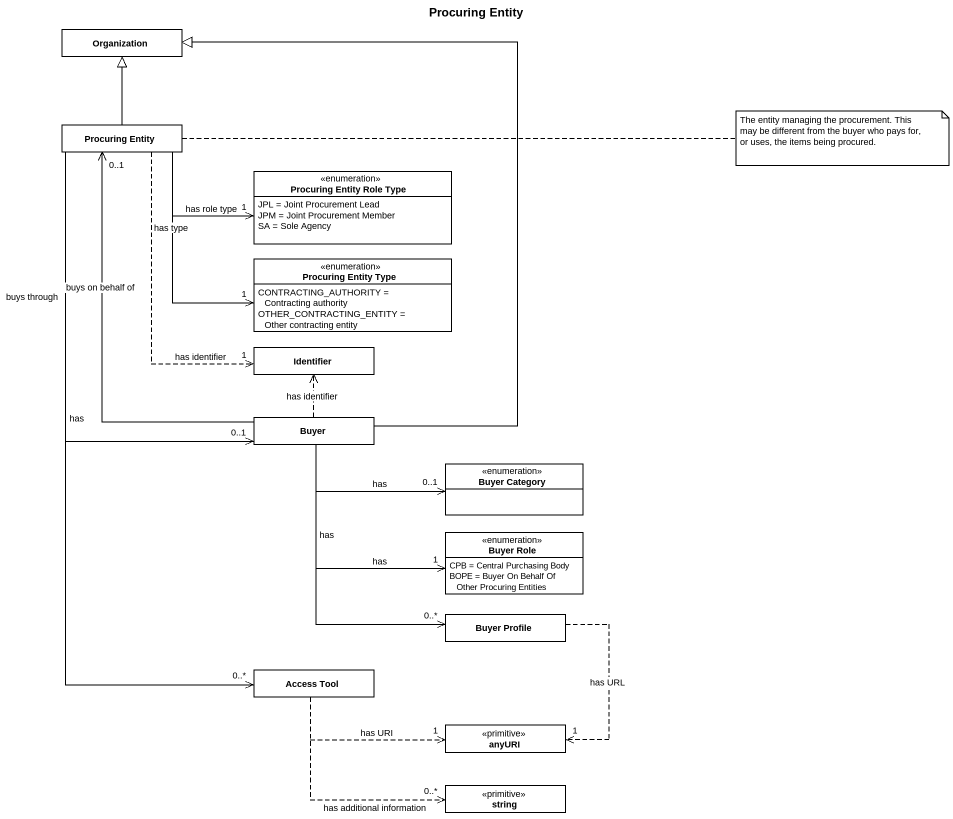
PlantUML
@startuml
title Procuring Entity
hide circle
hide empty members
class Organization
class "Procuring Entity" as Procuring_Entity
enum "Procuring Entity Role Type" as Procuring_Entity_Role_Type {
  JPL = Joint Procurement Lead
  JPM = Joint Procurement Member
  SA = Sole Agency
}
enum "Procuring Entity Type" as Procuring_Entity_Type {
  CONTRACTING_AUTHORITY = Contracting authority
  OTHER_CONTRACTING_ENTITY = Other contracting entity
}
class Identifier
class Buyer
enum "Buyer Category" as Buyer_Category
enum "Buyer Role" as Buyer_Role {
  CPB = Central Purchasing Body
  BOPE = Buyer On Behalf Of Other Procuring Entities
}
class "Buyer Profile" as Buyer_Profile
class "Access Tool" as Access_Tool
class anyURI <<primitive>>
class string <<primitive>>
Procuring_Entity -up-|> Organization
Procuring_Entity -right-> "1" Procuring_Entity_Role_Type : has role type
Procuring_Entity --> "1" Procuring_Entity_Type : has type
Procuring_Entity ..> "1" Identifier : has identifier
Procuring_Entity --> "0..1" Buyer : buys through
Procuring_Entity --> "0..*" Access_Tool : has
Buyer -up-|> Organization
Buyer -up-> "0..1" Procuring_Entity : buys on behalf of
Buyer .up.> Identifier : has identifier
Buyer -right-> "0..1" Buyer_Category : has
Buyer --> "1" Buyer_Role : has
Buyer --> "0..*" Buyer_Profile : has
Buyer_Profile ..> "1" anyURI : has URL
Access_Tool .right.> "1" anyURI : has URI
Access_Tool ..> "0..*" string : has additional information
note right of Procuring_Entity : The entity managing the procurement. This may be different from the buyer who pays for, or uses, the items being procured.
@enduml
